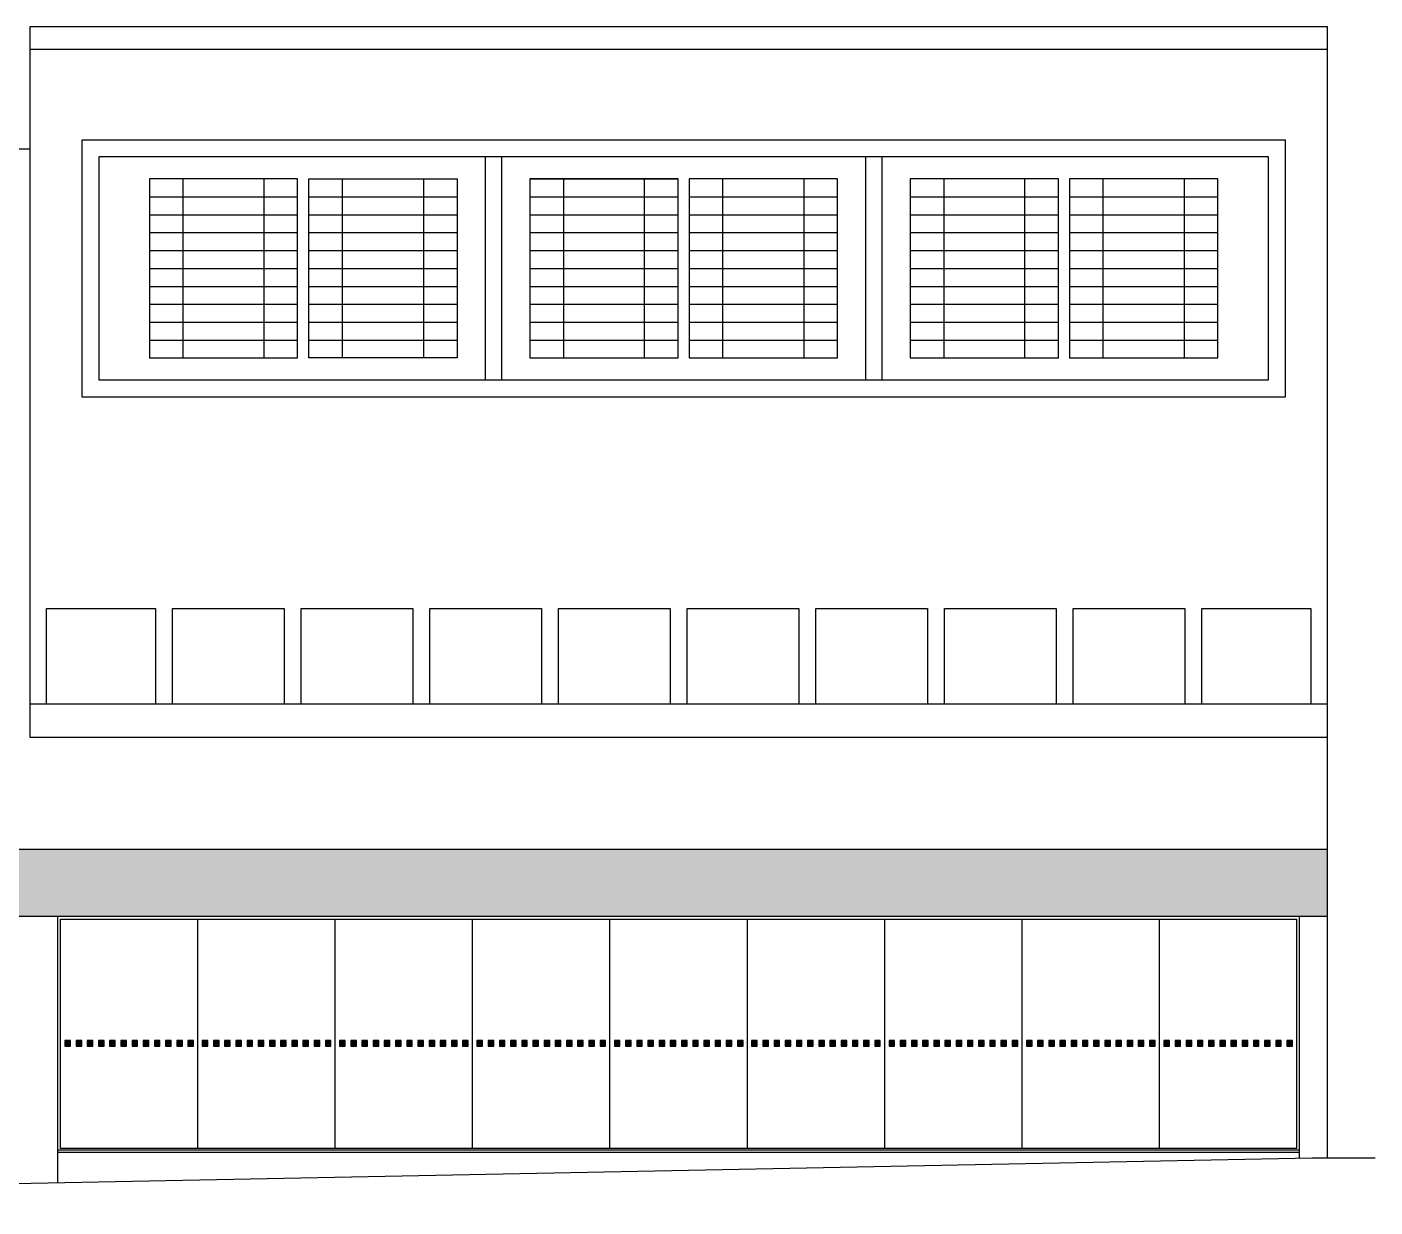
# Model space of a CAD drawing. Header units: metres. Extents: x -367 to 368, y -238 to 223.
# Drawn here: x -161.62 to -149.58, y -0.44 to 10.11 of the extents above; entities that cross this region are included whole.
import ezdxf
from ezdxf.enums import TextEntityAlignment as Align

# ---------------------------------------------------------------- set-up
doc = ezdxf.new("R2010")
doc.units = ezdxf.units.M
doc.linetypes.add('DIVIDE', pattern=[31.75, 12.7, -6.35, 0, -6.35, 0, -6.35])
doc.layers.add('ELE-INSTALAÇÕES', color=160, linetype='Continuous')
doc.layers.add('LA_BAU_BASES GERAIS_R00$0$base', color=253, linetype='Continuous')
doc.styles.add('LA_BAU_BASES GERAIS_R00$0$R60-125-RS', font='romans.shx', dxfattribs={"height": 0.19})
doc.styles.add('LA_BAU_BASES GERAIS_R00$0$R80-100-RS', font='romans.shx', dxfattribs={"height": 0.203})

# ---------------------------------------------------------------- blocks, each defined once
blk = doc.blocks.new('LA_BAU_BASES GERAIS_R00')
at = {"layer": 'LA_BAU_BASES GERAIS_R00$0$base'}
h = blk.add_hatch(color=256, dxfattribs=at)
h.dxf.hatch_style = 1
h.paths.add_polyline_path([(-150, 2.76), (-165.035, 2.76), (-165.035, 2.16), (-150, 2.16)])
h.paths.add_polyline_path([(-170.635, 2.76), (-172.32, 2.76), (-172.32, 2.16), (-170.635, 2.16)])
for points in [[(-161.236, 1.048), (-161.286, 1.048), (-161.286, 0.998), (-161.236, 0.998)], [(-161.136, 1.048), (-161.186, 1.048), (-161.186, 0.998), (-161.136, 0.998)], [(-161.036, 1.048), (-161.086, 1.048), (-161.086, 0.998), (-161.036, 0.998)], [(-160.936, 1.048), (-160.986, 1.048), (-160.986, 0.998), (-160.936, 0.998)], [(-160.836, 1.048), (-160.886, 1.048), (-160.886, 0.998), (-160.836, 0.998)], [(-160.736, 1.048), (-160.786, 1.048), (-160.786, 0.998), (-160.736, 0.998)], [(-160.636, 1.048), (-160.686, 1.048), (-160.686, 0.998), (-160.636, 0.998)], [(-160.536, 1.048), (-160.586, 1.048), (-160.586, 0.998), (-160.536, 0.998)], [(-160.436, 1.048), (-160.486, 1.048), (-160.486, 0.998), (-160.436, 0.998)], [(-160.336, 1.048), (-160.386, 1.048), (-160.386, 0.998), (-160.336, 0.998)], [(-160.236, 1.048), (-160.286, 1.048), (-160.286, 0.998), (-160.236, 0.998)], [(-160.136, 1.048), (-160.186, 1.048), (-160.186, 0.998), (-160.136, 0.998)], [(-160.008, 1.048), (-160.058, 1.048), (-160.058, 0.998), (-160.008, 0.998)], [(-159.908, 1.048), (-159.958, 1.048), (-159.958, 0.998), (-159.908, 0.998)], [(-159.808, 1.048), (-159.858, 1.048), (-159.858, 0.998), (-159.808, 0.998)], [(-159.708, 1.048), (-159.758, 1.048), (-159.758, 0.998), (-159.708, 0.998)], [(-159.608, 1.048), (-159.658, 1.048), (-159.658, 0.998), (-159.608, 0.998)], [(-159.508, 1.048), (-159.558, 1.048), (-159.558, 0.998), (-159.508, 0.998)], [(-159.408, 1.048), (-159.458, 1.048), (-159.458, 0.998), (-159.408, 0.998)], [(-159.308, 1.048), (-159.358, 1.048), (-159.358, 0.998), (-159.308, 0.998)], [(-159.208, 1.048), (-159.258, 1.048), (-159.258, 0.998), (-159.208, 0.998)], [(-159.108, 1.048), (-159.158, 1.048), (-159.158, 0.998), (-159.108, 0.998)], [(-159.008, 1.048), (-159.058, 1.048), (-159.058, 0.998), (-159.008, 0.998)], [(-158.908, 1.048), (-158.958, 1.048), (-158.958, 0.998), (-158.908, 0.998)], [(-158.781, 1.048), (-158.831, 1.048), (-158.831, 0.998), (-158.781, 0.998)], [(-158.681, 1.048), (-158.731, 1.048), (-158.731, 0.998), (-158.681, 0.998)], [(-158.581, 1.048), (-158.631, 1.048), (-158.631, 0.998), (-158.581, 0.998)], [(-158.481, 1.048), (-158.531, 1.048), (-158.531, 0.998), (-158.481, 0.998)], [(-158.381, 1.048), (-158.431, 1.048), (-158.431, 0.998), (-158.381, 0.998)], [(-158.281, 1.048), (-158.331, 1.048), (-158.331, 0.998), (-158.281, 0.998)], [(-158.181, 1.048), (-158.231, 1.048), (-158.231, 0.998), (-158.181, 0.998)], [(-158.081, 1.048), (-158.131, 1.048), (-158.131, 0.998), (-158.081, 0.998)], [(-157.981, 1.048), (-158.031, 1.048), (-158.031, 0.998), (-157.981, 0.998)], [(-157.881, 1.048), (-157.931, 1.048), (-157.931, 0.998), (-157.881, 0.998)], [(-157.781, 1.048), (-157.831, 1.048), (-157.831, 0.998), (-157.781, 0.998)], [(-157.681, 1.048), (-157.731, 1.048), (-157.731, 0.998), (-157.681, 0.998)], [(-157.553, 1.048), (-157.603, 1.048), (-157.603, 0.998), (-157.553, 0.998)], [(-157.453, 1.048), (-157.503, 1.048), (-157.503, 0.998), (-157.453, 0.998)], [(-157.353, 1.048), (-157.403, 1.048), (-157.403, 0.998), (-157.353, 0.998)], [(-157.253, 1.048), (-157.303, 1.048), (-157.303, 0.998), (-157.253, 0.998)], [(-157.153, 1.048), (-157.203, 1.048), (-157.203, 0.998), (-157.153, 0.998)], [(-157.053, 1.048), (-157.103, 1.048), (-157.103, 0.998), (-157.053, 0.998)], [(-156.953, 1.048), (-157.003, 1.048), (-157.003, 0.998), (-156.953, 0.998)], [(-156.853, 1.048), (-156.903, 1.048), (-156.903, 0.998), (-156.853, 0.998)], [(-156.753, 1.048), (-156.803, 1.048), (-156.803, 0.998), (-156.753, 0.998)], [(-156.653, 1.048), (-156.703, 1.048), (-156.703, 0.998), (-156.653, 0.998)], [(-156.553, 1.048), (-156.603, 1.048), (-156.603, 0.998), (-156.553, 0.998)], [(-156.453, 1.048), (-156.503, 1.048), (-156.503, 0.998), (-156.453, 0.998)], [(-156.325, 1.048), (-156.375, 1.048), (-156.375, 0.998), (-156.325, 0.998)], [(-156.225, 1.048), (-156.275, 1.048), (-156.275, 0.998), (-156.225, 0.998)], [(-156.125, 1.048), (-156.175, 1.048), (-156.175, 0.998), (-156.125, 0.998)], [(-156.025, 1.048), (-156.075, 1.048), (-156.075, 0.998), (-156.025, 0.998)], [(-155.925, 1.048), (-155.975, 1.048), (-155.975, 0.998), (-155.925, 0.998)], [(-155.825, 1.048), (-155.875, 1.048), (-155.875, 0.998), (-155.825, 0.998)], [(-155.725, 1.048), (-155.775, 1.048), (-155.775, 0.998), (-155.725, 0.998)], [(-155.625, 1.048), (-155.675, 1.048), (-155.675, 0.998), (-155.625, 0.998)], [(-155.525, 1.048), (-155.575, 1.048), (-155.575, 0.998), (-155.525, 0.998)], [(-155.425, 1.048), (-155.475, 1.048), (-155.475, 0.998), (-155.425, 0.998)], [(-155.325, 1.048), (-155.375, 1.048), (-155.375, 0.998), (-155.325, 0.998)], [(-155.225, 1.048), (-155.275, 1.048), (-155.275, 0.998), (-155.225, 0.998)], [(-155.098, 1.048), (-155.148, 1.048), (-155.148, 0.998), (-155.098, 0.998)], [(-154.998, 1.048), (-155.048, 1.048), (-155.048, 0.998), (-154.998, 0.998)], [(-154.898, 1.048), (-154.948, 1.048), (-154.948, 0.998), (-154.898, 0.998)], [(-154.798, 1.048), (-154.848, 1.048), (-154.848, 0.998), (-154.798, 0.998)], [(-154.698, 1.048), (-154.748, 1.048), (-154.748, 0.998), (-154.698, 0.998)], [(-154.598, 1.048), (-154.648, 1.048), (-154.648, 0.998), (-154.598, 0.998)], [(-154.498, 1.048), (-154.548, 1.048), (-154.548, 0.998), (-154.498, 0.998)], [(-154.398, 1.048), (-154.448, 1.048), (-154.448, 0.998), (-154.398, 0.998)], [(-154.298, 1.048), (-154.348, 1.048), (-154.348, 0.998), (-154.298, 0.998)], [(-154.198, 1.048), (-154.248, 1.048), (-154.248, 0.998), (-154.198, 0.998)], [(-154.098, 1.048), (-154.148, 1.048), (-154.148, 0.998), (-154.098, 0.998)], [(-153.998, 1.048), (-154.048, 1.048), (-154.048, 0.998), (-153.998, 0.998)], [(-153.87, 1.048), (-153.92, 1.048), (-153.92, 0.998), (-153.87, 0.998)], [(-153.77, 1.048), (-153.82, 1.048), (-153.82, 0.998), (-153.77, 0.998)], [(-153.67, 1.048), (-153.72, 1.048), (-153.72, 0.998), (-153.67, 0.998)], [(-153.57, 1.048), (-153.62, 1.048), (-153.62, 0.998), (-153.57, 0.998)], [(-153.47, 1.048), (-153.52, 1.048), (-153.52, 0.998), (-153.47, 0.998)], [(-153.37, 1.048), (-153.42, 1.048), (-153.42, 0.998), (-153.37, 0.998)], [(-153.27, 1.048), (-153.32, 1.048), (-153.32, 0.998), (-153.27, 0.998)], [(-153.17, 1.048), (-153.22, 1.048), (-153.22, 0.998), (-153.17, 0.998)], [(-153.07, 1.048), (-153.12, 1.048), (-153.12, 0.998), (-153.07, 0.998)], [(-152.97, 1.048), (-153.02, 1.048), (-153.02, 0.998), (-152.97, 0.998)], [(-152.87, 1.048), (-152.92, 1.048), (-152.92, 0.998), (-152.87, 0.998)], [(-152.77, 1.048), (-152.82, 1.048), (-152.82, 0.998), (-152.77, 0.998)], [(-152.642, 1.048), (-152.692, 1.048), (-152.692, 0.998), (-152.642, 0.998)], [(-152.542, 1.048), (-152.592, 1.048), (-152.592, 0.998), (-152.542, 0.998)], [(-152.442, 1.048), (-152.492, 1.048), (-152.492, 0.998), (-152.442, 0.998)], [(-152.342, 1.048), (-152.392, 1.048), (-152.392, 0.998), (-152.342, 0.998)], [(-152.242, 1.048), (-152.292, 1.048), (-152.292, 0.998), (-152.242, 0.998)], [(-152.142, 1.048), (-152.192, 1.048), (-152.192, 0.998), (-152.142, 0.998)], [(-152.042, 1.048), (-152.092, 1.048), (-152.092, 0.998), (-152.042, 0.998)], [(-151.942, 1.048), (-151.992, 1.048), (-151.992, 0.998), (-151.942, 0.998)], [(-151.842, 1.048), (-151.892, 1.048), (-151.892, 0.998), (-151.842, 0.998)], [(-151.742, 1.048), (-151.792, 1.048), (-151.792, 0.998), (-151.742, 0.998)], [(-151.642, 1.048), (-151.692, 1.048), (-151.692, 0.998), (-151.642, 0.998)], [(-151.542, 1.048), (-151.592, 1.048), (-151.592, 0.998), (-151.542, 0.998)], [(-151.414, 1.048), (-151.464, 1.048), (-151.464, 0.998), (-151.414, 0.998)], [(-151.314, 1.048), (-151.364, 1.048), (-151.364, 0.998), (-151.314, 0.998)], [(-151.214, 1.048), (-151.264, 1.048), (-151.264, 0.998), (-151.214, 0.998)], [(-151.114, 1.048), (-151.164, 1.048), (-151.164, 0.998), (-151.114, 0.998)], [(-151.014, 1.048), (-151.064, 1.048), (-151.064, 0.998), (-151.014, 0.998)], [(-150.914, 1.048), (-150.964, 1.048), (-150.964, 0.998), (-150.914, 0.998)], [(-150.814, 1.048), (-150.864, 1.048), (-150.864, 0.998), (-150.814, 0.998)], [(-150.714, 1.048), (-150.764, 1.048), (-150.764, 0.998), (-150.714, 0.998)], [(-150.614, 1.048), (-150.664, 1.048), (-150.664, 0.998), (-150.614, 0.998)], [(-150.514, 1.048), (-150.564, 1.048), (-150.564, 0.998), (-150.514, 0.998)], [(-150.414, 1.048), (-150.464, 1.048), (-150.464, 0.998), (-150.414, 0.998)], [(-150.314, 1.048), (-150.364, 1.048), (-150.364, 0.998), (-150.314, 0.998)]]:
    blk.add_hatch(color=256, dxfattribs=at).paths.add_polyline_path(points)
for p, q in [((-161.6, 9.91), (-150, 9.91)), ((-157.531, 8.951), (-157.531, 6.951)), ((-157.381, 6.951), (-157.381, 8.951)), ((-154.131, 8.951), (-154.131, 6.951)), ((-153.981, 6.951), (-153.981, 8.951)), ((-159.206, 8.751), (-160.531, 8.751)), ((-160.231, 8.751), (-160.231, 7.151)), ((-159.506, 7.151), (-159.506, 8.751)), ((-158.806, 7.151), (-158.806, 8.751)), ((-158.081, 8.751), (-158.081, 7.151)), ((-157.131, 8.751), (-155.806, 8.751)), ((-156.831, 8.751), (-156.831, 7.151)), ((-156.106, 7.151), (-156.106, 8.751)), ((-155.406, 7.151), (-155.406, 8.751)), ((-154.681, 8.751), (-154.681, 7.151)), ((-152.406, 8.751), (-153.731, 8.751)), ((-153.431, 8.751), (-153.431, 7.151)), ((-152.706, 7.151), (-152.706, 8.751)), ((-152.006, 7.151), (-152.006, 8.751)), ((-151.281, 8.751), (-151.281, 7.151)), ((-160.531, 8.591), (-159.206, 8.591)), ((-159.106, 8.591), (-157.781, 8.591)), ((-157.131, 8.591), (-155.806, 8.591)), ((-155.706, 8.591), (-154.381, 8.591)), ((-153.731, 8.591), (-152.406, 8.591)), ((-152.306, 8.591), (-150.981, 8.591)), ((-160.531, 8.431), (-159.206, 8.431)), ((-159.106, 8.431), (-157.781, 8.431)), ((-157.131, 8.431), (-155.806, 8.431)), ((-155.706, 8.431), (-154.381, 8.431)), ((-153.731, 8.431), (-152.406, 8.431)), ((-152.306, 8.431), (-150.981, 8.431)), ((-160.531, 8.271), (-159.206, 8.271)), ((-159.106, 8.271), (-157.781, 8.271)), ((-157.131, 8.271), (-155.806, 8.271)), ((-155.706, 8.271), (-154.381, 8.271)), ((-153.731, 8.271), (-152.406, 8.271)), ((-152.306, 8.271), (-150.981, 8.271)), ((-160.531, 8.111), (-159.206, 8.111)), ((-159.106, 8.111), (-157.781, 8.111)), ((-157.131, 8.111), (-155.806, 8.111)), ((-155.706, 8.111), (-154.381, 8.111)), ((-153.731, 8.111), (-152.406, 8.111)), ((-152.306, 8.111), (-150.981, 8.111)), ((-160.531, 7.951), (-159.206, 7.951)), ((-159.106, 7.951), (-157.781, 7.951)), ((-157.131, 7.951), (-155.806, 7.951)), ((-155.706, 7.951), (-154.381, 7.951)), ((-153.731, 7.951), (-152.406, 7.951)), ((-152.306, 7.951), (-150.981, 7.951)), ((-160.531, 7.791), (-159.206, 7.791)), ((-159.106, 7.791), (-157.781, 7.791)), ((-157.131, 7.791), (-155.806, 7.791)), ((-155.706, 7.791), (-154.381, 7.791)), ((-153.731, 7.791), (-152.406, 7.791)), ((-152.306, 7.791), (-150.981, 7.791)), ((-160.531, 7.631), (-159.206, 7.631)), ((-159.106, 7.631), (-157.781, 7.631)), ((-157.131, 7.631), (-155.806, 7.631)), ((-155.706, 7.631), (-154.381, 7.631)), ((-153.731, 7.631), (-152.406, 7.631)), ((-152.306, 7.631), (-150.981, 7.631)), ((-160.531, 7.471), (-159.206, 7.471)), ((-159.106, 7.471), (-157.781, 7.471)), ((-157.131, 7.471), (-155.806, 7.471)), ((-155.706, 7.471), (-154.381, 7.471)), ((-153.731, 7.471), (-152.406, 7.471)), ((-152.306, 7.471), (-150.981, 7.471)), ((-160.531, 7.311), (-159.206, 7.311)), ((-159.106, 7.311), (-157.781, 7.311)), ((-157.131, 7.311), (-155.806, 7.311)), ((-155.706, 7.311), (-154.381, 7.311)), ((-153.731, 7.311), (-152.406, 7.311)), ((-152.306, 7.311), (-150.981, 7.311)), ((-161.6, 4.06), (-150, 4.06)), ((-172.32, 2.76), (-150, 2.76)), ((-172.32, 2.16), (-150, 2.16)), ((-161.35, -0.219), (-161.35, 2.16)), ((-161.325, 2.135), (-150.275, 2.135)), ((-161.325, 0.083), (-161.325, 2.135)), ((-160.097, 0.083), (-160.097, 2.135)), ((-158.87, 0.083), (-158.87, 2.135)), ((-157.642, 0.083), (-157.642, 2.135)), ((-156.414, 0.083), (-156.414, 2.135)), ((-155.186, 0.083), (-155.186, 2.135)), ((-153.959, 0.083), (-153.959, 2.135)), ((-152.731, 0.083), (-152.731, 2.135)), ((-151.503, 0.083), (-151.503, 2.135)), ((-150.276, 0.083), (-150.276, 2.135)), ((-150.25, -0.002), (-150.25, 2.16)), ((-150.25, 0.068), (-161.35, 0.068)), ((-150.25, 0.048), (-161.35, 0.048)), ((-150.275, 0.083), (-161.325, 0.083)), ((-172.32, -0.44), (-150.139, 0)), ((-150.139, 0), (-149.576, 0))]:
    blk.add_line(p, q, dxfattribs=at)
for points in [[(-150, 0), (-150, 10.11), (-161.6, 10.11), (-161.6, 3.76)], [(-172.32, -0.44), (-172.32, 9.021), (-161.6, 9.021)], [(-161.45, 4.06), (-161.45, 4.91), (-160.475, 4.91), (-160.475, 4.06)], [(-160.325, 4.06), (-160.325, 4.91), (-159.325, 4.91), (-159.325, 4.06)], [(-159.175, 4.06), (-159.175, 4.91), (-158.175, 4.91), (-158.175, 4.06)], [(-158.025, 4.06), (-158.025, 4.91), (-157.025, 4.91), (-157.025, 4.06)], [(-156.875, 4.06), (-156.875, 4.91), (-155.875, 4.91), (-155.875, 4.06)], [(-155.725, 4.06), (-155.725, 4.91), (-154.725, 4.91), (-154.725, 4.06)], [(-154.575, 4.06), (-154.575, 4.91), (-153.575, 4.91), (-153.575, 4.06)], [(-153.425, 4.06), (-153.425, 4.91), (-152.425, 4.91), (-152.425, 4.06)], [(-152.275, 4.06), (-152.275, 4.91), (-151.275, 4.91), (-151.275, 4.06)], [(-151.125, 4.06), (-151.125, 4.91), (-150.15, 4.91), (-150.15, 4.06)], [(-161.6, 3.76), (-150, 3.76)]]:
    blk.add_lwpolyline(points, dxfattribs=at)
for points in [[(-150.381, 6.801), (-161.131, 6.801), (-161.131, 9.101), (-150.381, 9.101)], [(-150.531, 6.951), (-160.981, 6.951), (-160.981, 8.951), (-150.531, 8.951)], [(-160.531, 7.151), (-159.206, 7.151), (-159.206, 8.751), (-160.531, 8.751)], [(-159.106, 7.151), (-159.106, 8.751), (-157.781, 8.751), (-157.781, 7.151)], [(-157.131, 7.151), (-155.806, 7.151), (-155.806, 8.751), (-157.131, 8.751)], [(-154.381, 7.151), (-154.381, 8.751), (-155.706, 8.751), (-155.706, 7.151)], [(-153.731, 8.751), (-153.731, 7.151), (-152.406, 7.151), (-152.406, 8.751)], [(-150.981, 7.151), (-150.981, 8.751), (-152.306, 8.751), (-152.306, 7.151)], [(-161.286, 0.998), (-161.236, 0.998), (-161.236, 1.048), (-161.286, 1.048)], [(-161.186, 0.998), (-161.136, 0.998), (-161.136, 1.048), (-161.186, 1.048)], [(-161.086, 0.998), (-161.036, 0.998), (-161.036, 1.048), (-161.086, 1.048)], [(-160.986, 0.998), (-160.936, 0.998), (-160.936, 1.048), (-160.986, 1.048)], [(-160.886, 0.998), (-160.836, 0.998), (-160.836, 1.048), (-160.886, 1.048)], [(-160.786, 0.998), (-160.736, 0.998), (-160.736, 1.048), (-160.786, 1.048)], [(-160.686, 0.998), (-160.636, 0.998), (-160.636, 1.048), (-160.686, 1.048)], [(-160.586, 0.998), (-160.536, 0.998), (-160.536, 1.048), (-160.586, 1.048)], [(-160.486, 0.998), (-160.436, 0.998), (-160.436, 1.048), (-160.486, 1.048)], [(-160.386, 0.998), (-160.336, 0.998), (-160.336, 1.048), (-160.386, 1.048)], [(-160.286, 0.998), (-160.236, 0.998), (-160.236, 1.048), (-160.286, 1.048)], [(-160.186, 0.998), (-160.136, 0.998), (-160.136, 1.048), (-160.186, 1.048)], [(-160.058, 0.998), (-160.008, 0.998), (-160.008, 1.048), (-160.058, 1.048)], [(-159.958, 0.998), (-159.908, 0.998), (-159.908, 1.048), (-159.958, 1.048)], [(-159.858, 0.998), (-159.808, 0.998), (-159.808, 1.048), (-159.858, 1.048)], [(-159.758, 0.998), (-159.708, 0.998), (-159.708, 1.048), (-159.758, 1.048)], [(-159.658, 0.998), (-159.608, 0.998), (-159.608, 1.048), (-159.658, 1.048)], [(-159.558, 0.998), (-159.508, 0.998), (-159.508, 1.048), (-159.558, 1.048)], [(-159.458, 0.998), (-159.408, 0.998), (-159.408, 1.048), (-159.458, 1.048)], [(-159.358, 0.998), (-159.308, 0.998), (-159.308, 1.048), (-159.358, 1.048)], [(-159.258, 0.998), (-159.208, 0.998), (-159.208, 1.048), (-159.258, 1.048)], [(-159.158, 0.998), (-159.108, 0.998), (-159.108, 1.048), (-159.158, 1.048)], [(-159.058, 0.998), (-159.008, 0.998), (-159.008, 1.048), (-159.058, 1.048)], [(-158.958, 0.998), (-158.908, 0.998), (-158.908, 1.048), (-158.958, 1.048)], [(-158.831, 0.998), (-158.781, 0.998), (-158.781, 1.048), (-158.831, 1.048)], [(-158.731, 0.998), (-158.681, 0.998), (-158.681, 1.048), (-158.731, 1.048)], [(-158.631, 0.998), (-158.581, 0.998), (-158.581, 1.048), (-158.631, 1.048)], [(-158.531, 0.998), (-158.481, 0.998), (-158.481, 1.048), (-158.531, 1.048)], [(-158.431, 0.998), (-158.381, 0.998), (-158.381, 1.048), (-158.431, 1.048)], [(-158.331, 0.998), (-158.281, 0.998), (-158.281, 1.048), (-158.331, 1.048)], [(-158.231, 0.998), (-158.181, 0.998), (-158.181, 1.048), (-158.231, 1.048)], [(-158.131, 0.998), (-158.081, 0.998), (-158.081, 1.048), (-158.131, 1.048)], [(-158.031, 0.998), (-157.981, 0.998), (-157.981, 1.048), (-158.031, 1.048)], [(-157.931, 0.998), (-157.881, 0.998), (-157.881, 1.048), (-157.931, 1.048)], [(-157.831, 0.998), (-157.781, 0.998), (-157.781, 1.048), (-157.831, 1.048)], [(-157.731, 0.998), (-157.681, 0.998), (-157.681, 1.048), (-157.731, 1.048)], [(-157.603, 0.998), (-157.553, 0.998), (-157.553, 1.048), (-157.603, 1.048)], [(-157.503, 0.998), (-157.453, 0.998), (-157.453, 1.048), (-157.503, 1.048)], [(-157.403, 0.998), (-157.353, 0.998), (-157.353, 1.048), (-157.403, 1.048)], [(-157.303, 0.998), (-157.253, 0.998), (-157.253, 1.048), (-157.303, 1.048)], [(-157.203, 0.998), (-157.153, 0.998), (-157.153, 1.048), (-157.203, 1.048)], [(-157.103, 0.998), (-157.053, 0.998), (-157.053, 1.048), (-157.103, 1.048)], [(-157.003, 0.998), (-156.953, 0.998), (-156.953, 1.048), (-157.003, 1.048)], [(-156.903, 0.998), (-156.853, 0.998), (-156.853, 1.048), (-156.903, 1.048)], [(-156.803, 0.998), (-156.753, 0.998), (-156.753, 1.048), (-156.803, 1.048)], [(-156.703, 0.998), (-156.653, 0.998), (-156.653, 1.048), (-156.703, 1.048)], [(-156.603, 0.998), (-156.553, 0.998), (-156.553, 1.048), (-156.603, 1.048)], [(-156.503, 0.998), (-156.453, 0.998), (-156.453, 1.048), (-156.503, 1.048)], [(-156.375, 0.998), (-156.325, 0.998), (-156.325, 1.048), (-156.375, 1.048)], [(-156.275, 0.998), (-156.225, 0.998), (-156.225, 1.048), (-156.275, 1.048)], [(-156.175, 0.998), (-156.125, 0.998), (-156.125, 1.048), (-156.175, 1.048)], [(-156.075, 0.998), (-156.025, 0.998), (-156.025, 1.048), (-156.075, 1.048)], [(-155.975, 0.998), (-155.925, 0.998), (-155.925, 1.048), (-155.975, 1.048)], [(-155.875, 0.998), (-155.825, 0.998), (-155.825, 1.048), (-155.875, 1.048)], [(-155.775, 0.998), (-155.725, 0.998), (-155.725, 1.048), (-155.775, 1.048)], [(-155.675, 0.998), (-155.625, 0.998), (-155.625, 1.048), (-155.675, 1.048)], [(-155.575, 0.998), (-155.525, 0.998), (-155.525, 1.048), (-155.575, 1.048)], [(-155.475, 0.998), (-155.425, 0.998), (-155.425, 1.048), (-155.475, 1.048)], [(-155.375, 0.998), (-155.325, 0.998), (-155.325, 1.048), (-155.375, 1.048)], [(-155.275, 0.998), (-155.225, 0.998), (-155.225, 1.048), (-155.275, 1.048)], [(-155.148, 0.998), (-155.098, 0.998), (-155.098, 1.048), (-155.148, 1.048)], [(-155.048, 0.998), (-154.998, 0.998), (-154.998, 1.048), (-155.048, 1.048)], [(-154.948, 0.998), (-154.898, 0.998), (-154.898, 1.048), (-154.948, 1.048)], [(-154.848, 0.998), (-154.798, 0.998), (-154.798, 1.048), (-154.848, 1.048)], [(-154.748, 0.998), (-154.698, 0.998), (-154.698, 1.048), (-154.748, 1.048)], [(-154.648, 0.998), (-154.598, 0.998), (-154.598, 1.048), (-154.648, 1.048)], [(-154.548, 0.998), (-154.498, 0.998), (-154.498, 1.048), (-154.548, 1.048)], [(-154.448, 0.998), (-154.398, 0.998), (-154.398, 1.048), (-154.448, 1.048)], [(-154.348, 0.998), (-154.298, 0.998), (-154.298, 1.048), (-154.348, 1.048)], [(-154.248, 0.998), (-154.198, 0.998), (-154.198, 1.048), (-154.248, 1.048)], [(-154.148, 0.998), (-154.098, 0.998), (-154.098, 1.048), (-154.148, 1.048)], [(-154.048, 0.998), (-153.998, 0.998), (-153.998, 1.048), (-154.048, 1.048)], [(-153.92, 0.998), (-153.87, 0.998), (-153.87, 1.048), (-153.92, 1.048)], [(-153.82, 0.998), (-153.77, 0.998), (-153.77, 1.048), (-153.82, 1.048)], [(-153.72, 0.998), (-153.67, 0.998), (-153.67, 1.048), (-153.72, 1.048)], [(-153.62, 0.998), (-153.57, 0.998), (-153.57, 1.048), (-153.62, 1.048)], [(-153.52, 0.998), (-153.47, 0.998), (-153.47, 1.048), (-153.52, 1.048)], [(-153.42, 0.998), (-153.37, 0.998), (-153.37, 1.048), (-153.42, 1.048)], [(-153.32, 0.998), (-153.27, 0.998), (-153.27, 1.048), (-153.32, 1.048)], [(-153.22, 0.998), (-153.17, 0.998), (-153.17, 1.048), (-153.22, 1.048)], [(-153.12, 0.998), (-153.07, 0.998), (-153.07, 1.048), (-153.12, 1.048)], [(-153.02, 0.998), (-152.97, 0.998), (-152.97, 1.048), (-153.02, 1.048)], [(-152.92, 0.998), (-152.87, 0.998), (-152.87, 1.048), (-152.92, 1.048)], [(-152.82, 0.998), (-152.77, 0.998), (-152.77, 1.048), (-152.82, 1.048)], [(-152.692, 0.998), (-152.642, 0.998), (-152.642, 1.048), (-152.692, 1.048)], [(-152.592, 0.998), (-152.542, 0.998), (-152.542, 1.048), (-152.592, 1.048)], [(-152.492, 0.998), (-152.442, 0.998), (-152.442, 1.048), (-152.492, 1.048)], [(-152.392, 0.998), (-152.342, 0.998), (-152.342, 1.048), (-152.392, 1.048)], [(-152.292, 0.998), (-152.242, 0.998), (-152.242, 1.048), (-152.292, 1.048)], [(-152.192, 0.998), (-152.142, 0.998), (-152.142, 1.048), (-152.192, 1.048)], [(-152.092, 0.998), (-152.042, 0.998), (-152.042, 1.048), (-152.092, 1.048)], [(-151.992, 0.998), (-151.942, 0.998), (-151.942, 1.048), (-151.992, 1.048)], [(-151.892, 0.998), (-151.842, 0.998), (-151.842, 1.048), (-151.892, 1.048)], [(-151.792, 0.998), (-151.742, 0.998), (-151.742, 1.048), (-151.792, 1.048)], [(-151.692, 0.998), (-151.642, 0.998), (-151.642, 1.048), (-151.692, 1.048)], [(-151.592, 0.998), (-151.542, 0.998), (-151.542, 1.048), (-151.592, 1.048)], [(-151.464, 0.998), (-151.414, 0.998), (-151.414, 1.048), (-151.464, 1.048)], [(-151.364, 0.998), (-151.314, 0.998), (-151.314, 1.048), (-151.364, 1.048)], [(-151.264, 0.998), (-151.214, 0.998), (-151.214, 1.048), (-151.264, 1.048)], [(-151.164, 0.998), (-151.114, 0.998), (-151.114, 1.048), (-151.164, 1.048)], [(-151.064, 0.998), (-151.014, 0.998), (-151.014, 1.048), (-151.064, 1.048)], [(-150.964, 0.998), (-150.914, 0.998), (-150.914, 1.048), (-150.964, 1.048)], [(-150.864, 0.998), (-150.814, 0.998), (-150.814, 1.048), (-150.864, 1.048)], [(-150.764, 0.998), (-150.714, 0.998), (-150.714, 1.048), (-150.764, 1.048)], [(-150.664, 0.998), (-150.614, 0.998), (-150.614, 1.048), (-150.664, 1.048)], [(-150.564, 0.998), (-150.514, 0.998), (-150.514, 1.048), (-150.564, 1.048)], [(-150.464, 0.998), (-150.414, 0.998), (-150.414, 1.048), (-150.464, 1.048)], [(-150.364, 0.998), (-150.314, 0.998), (-150.314, 1.048), (-150.364, 1.048)]]:
    blk.add_lwpolyline(points, close=True, dxfattribs=at)
at = {"layer": 'LA_BAU_BASES GERAIS_R00$0$base', "style": 'LA_BAU_BASES GERAIS_R00$0$R60-125-RS'}
for p in [(242.782, 218.919), (358.637, 192.964)]:
    blk.add_attdef('S', text='', height=0.19, rotation=90, dxfattribs=at).set_placement(p, align=Align.MIDDLE_CENTER)
at = {"layer": 'LA_BAU_BASES GERAIS_R00$0$base', "style": 'LA_BAU_BASES GERAIS_R00$0$R80-100-RS'}
blk.add_attdef('ACESSO', text='', height=0.203, dxfattribs=at).set_placement((365.922, 191.987), align=Align.TOP_CENTER)
at = {"layer": 'LA_BAU_BASES GERAIS_R00$0$base', "style": 'LA_BAU_BASES GERAIS_R00$0$R60-125-RS'}
blk.add_attdef('S', text='', height=0.19, dxfattribs=at).set_placement((266.114, 180.913), align=Align.MIDDLE_CENTER)

msp = doc.modelspace()

# ---------------------------------------------------------------- block references
at = {"layer": 'ELE-INSTALAÇÕES', "color": 210, "linetype": 'DIVIDE', "ltscale": 0.01}
msp.add_blockref('LA_BAU_BASES GERAIS_R00', (0, 0), dxfattribs=at)

doc.saveas('drawing.dxf')
